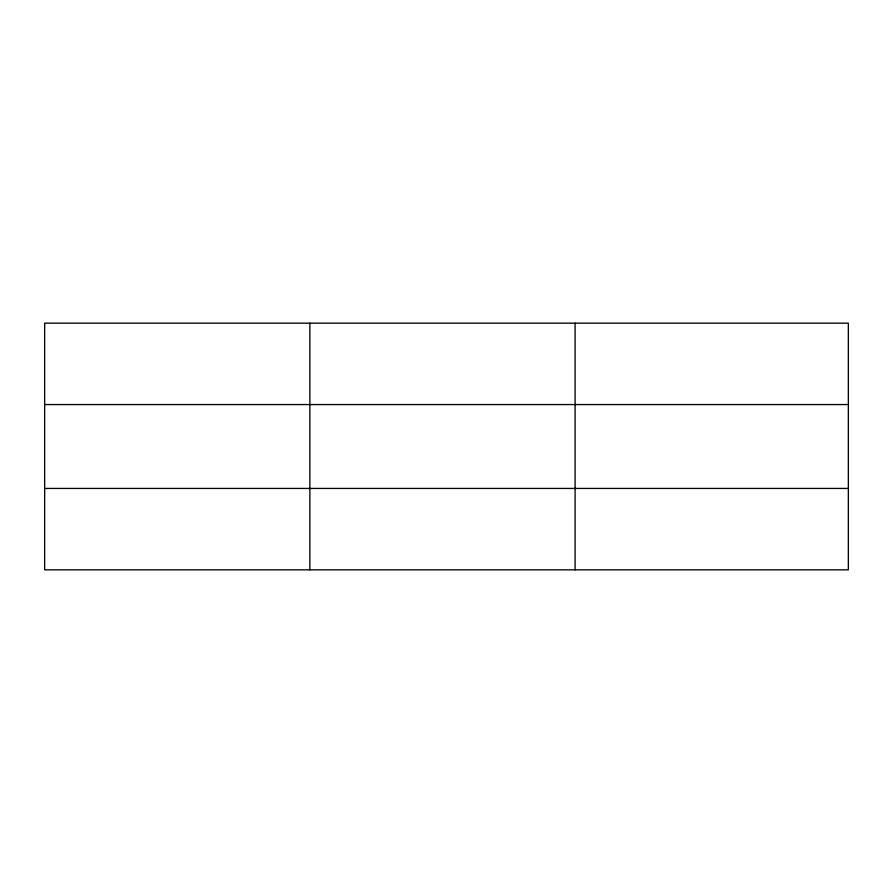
<?xml version="1.0" encoding="UTF-8"?>
<svg xmlns="http://www.w3.org/2000/svg" width="893" height="893" viewBox="0 0 893 893"><rect width="100%" height="100%" fill="white"/><g stroke="black" fill="none" stroke-linecap="round" stroke-linejoin="round"><path stroke-width="1.34" d="M309.871 569.834L309.871 323.166M575.092 569.834L575.092 323.166M848.35 404.562L848.35 323.166L44.65 323.166L44.65 569.834L848.35 569.834L848.35 404.562L44.65 404.562M44.65 488.438L848.35 488.438"/></g></svg>
